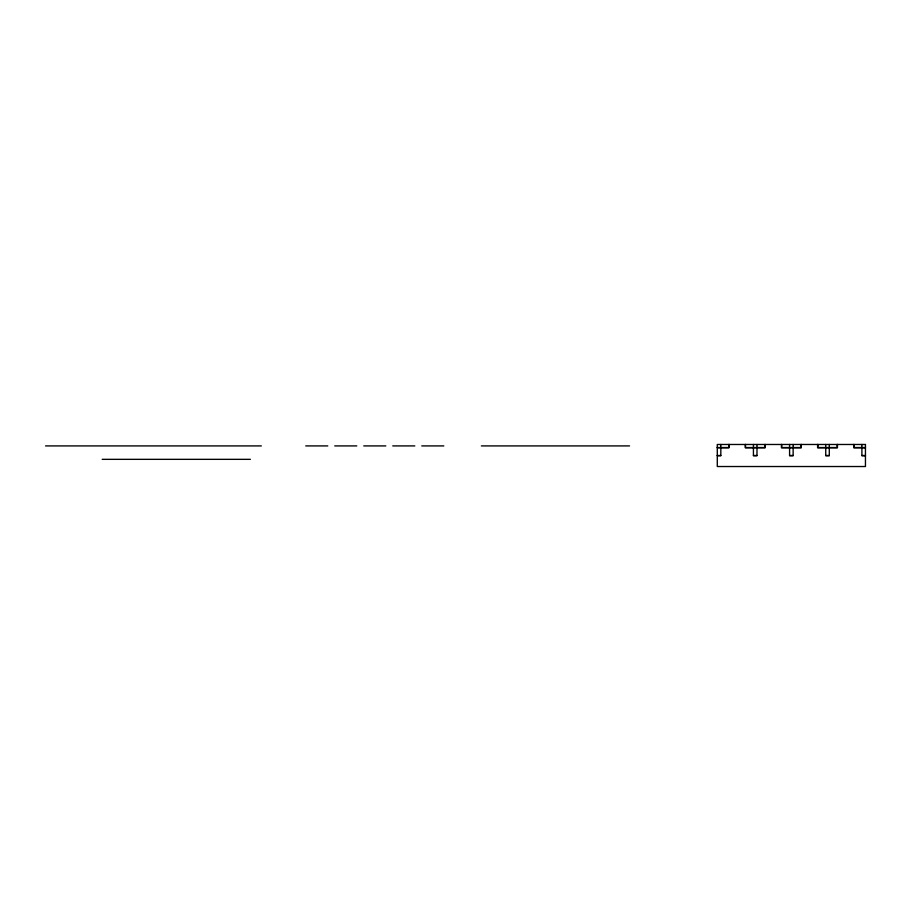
<?xml version="1.0" encoding="UTF-8"?>
<svg xmlns="http://www.w3.org/2000/svg" width="911" height="911" viewBox="0 0 911 911"><rect width="100%" height="100%" fill="white"/><g stroke="black" fill="none" stroke-linecap="round" stroke-linejoin="round"><path stroke-width="1.37" d="M45.55 445.912L261.332 445.912M305.732 445.912L327.789 445.912M334.736 445.912L356.793 445.912M363.751 445.912L385.808 445.912M392.755 445.912L414.812 445.912M421.77 445.912L443.828 445.912M481.372 445.912L629.535 445.912M717.287 447.54L728.743 447.54L728.743 444.477M865.45 447.54L853.994 447.54L853.994 444.477M717.287 447.779L728.982 447.779L728.982 444.477M865.45 447.779L853.755 447.779L853.755 444.477M717.287 455.5L720.829 455.5M753.431 455.5L756.984 455.5M789.586 455.5L793.139 455.5M825.742 455.5L829.295 455.5M861.897 455.5L865.45 455.5M717.287 455.739L720.829 455.739L720.829 444.477M865.45 455.739L861.897 455.739L861.897 444.477M102.191 459.338L250.366 459.338M837.448 444.477L837.448 447.779L817.6 447.779L817.6 444.477M837.209 444.477L837.209 447.54L817.839 447.54L817.839 444.477M829.295 444.477L829.295 455.739L825.742 455.739L825.742 444.477M801.293 444.477L801.293 447.779L781.444 447.779L781.444 444.477M801.054 444.477L801.054 447.54L781.684 447.54L781.684 444.477M793.139 444.477L793.139 455.739L789.586 455.739L789.586 444.477M765.138 444.477L765.138 447.779L745.289 447.779L745.289 444.477M764.898 444.477L764.898 447.54L745.528 447.54L745.528 444.477M756.984 444.477L756.984 455.739L753.431 455.739L753.431 444.477M865.45 444.477L717.287 444.477L717.287 466.523L865.45 466.523L865.45 444.477"/></g></svg>
